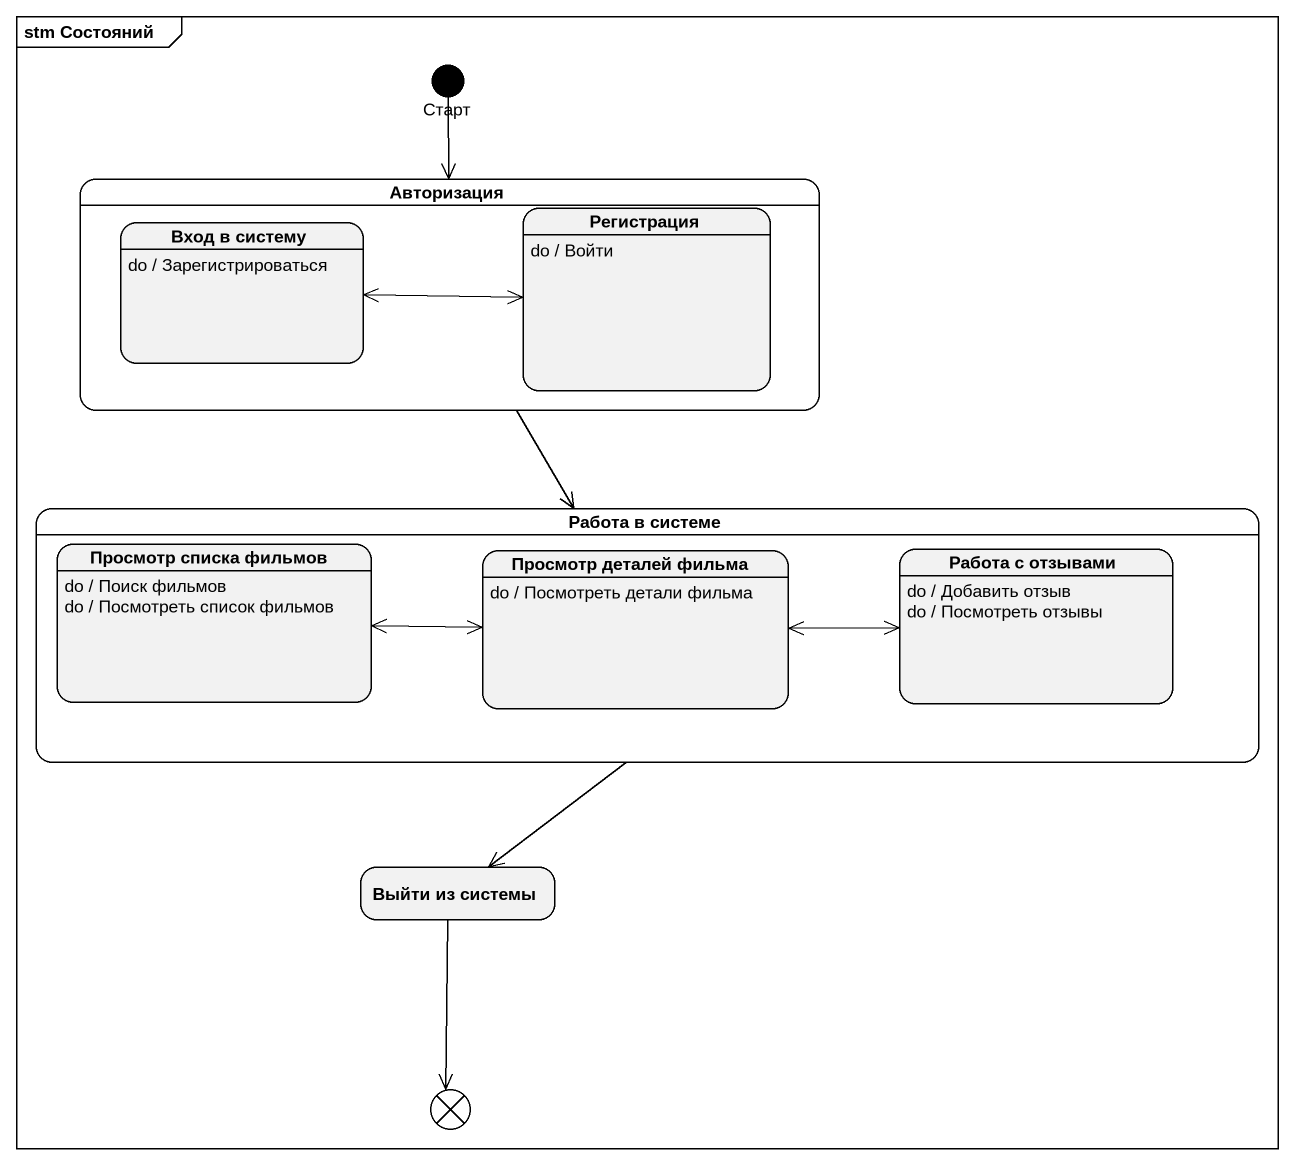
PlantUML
@startuml
mainframe stm Состояний
hide empty description
state Старт <<choice>>
state Авторизация {
  state "Вход в систему" as Вход_в_систему
  Вход_в_систему : do / Зарегистрироваться
  state Регистрация
  Регистрация : do / Войти
}
state "Работа в системе" as Работа_в_системе {
  state "Просмотр списка фильмов" as Просмотр_списка_фильмов
  Просмотр_списка_фильмов : do / Поиск фильмов
  Просмотр_списка_фильмов : do / Посмотреть список фильмов
  state "Просмотр деталей фильма" as Просмотр_деталей_фильма
  Просмотр_деталей_фильма : do / Посмотреть детали фильма
  state "Работа с отзывами" as Работа_с_отзывами
  Работа_с_отзывами : do / Добавить отзыв
  Работа_с_отзывами : do / Посмотреть отзывы
}
state "Выйти из системы" as Выйти_из_системы
state exit1 <<choice>>
Старт --> Авторизация
Авторизация --> Работа_в_системе
Вход_в_систему -right-> Регистрация
Регистрация -left-> Вход_в_систему
Работа_в_системе --> Выйти_из_системы
Просмотр_списка_фильмов -right-> Просмотр_деталей_фильма
Просмотр_деталей_фильма -left-> Просмотр_списка_фильмов
Просмотр_деталей_фильма -right-> Работа_с_отзывами
Работа_с_отзывами -left-> Просмотр_деталей_фильма
Выйти_из_системы --> exit1
@enduml
